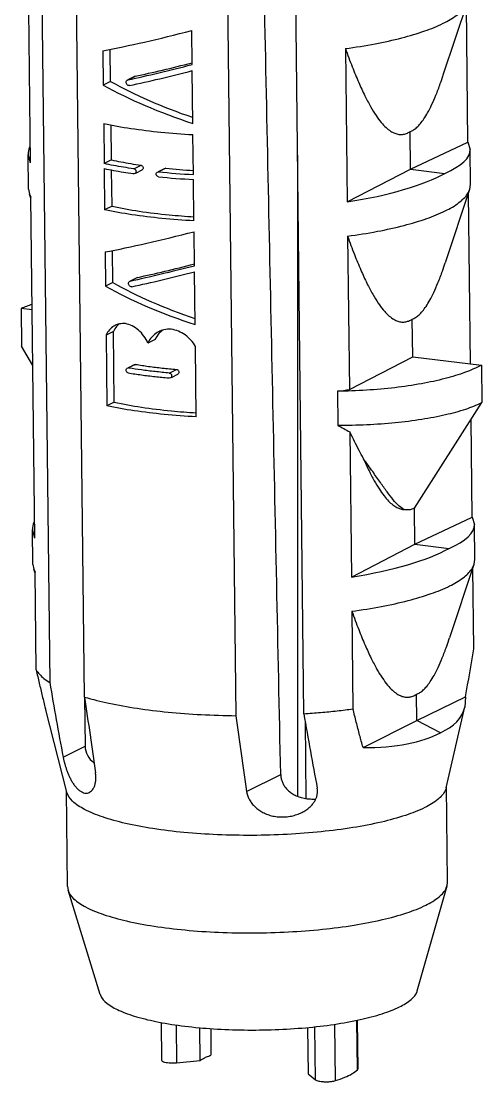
# Model space of a CAD drawing. Header units: millimetres. Extents: x -25 to 785, y -3301 to -3016.
# Drawn here: x 44.36 to 50.3, y -3229.36 to -3215.69 of the extents above; entities that cross this region are included whole.
import ezdxf

# ---------------------------------------------------------------- set-up
doc = ezdxf.new("R2010")
doc.units = ezdxf.units.MM

# ---------------------------------------------------------------- blocks, each defined once
blk = doc.blocks.new('*u2')
at = {"color": 7}
for p, q in [((-20.5085781498999, -66.74121412737077), (-20.38255217760002, -77.81348606907068)), ((-19.93289715579999, -78.00136634477076), (-20.05892321269994, -66.92908696757104)), ((-18.11113592709989, -67.16861289517101), (-17.9851103085, -78.24085377077063)), ((-17.1067305089, -78.21611405567091), (-17.23275407870005, -67.14405318747094)), ((-20.63145657449991, -71.11692939387103), (-20.65395248639993, -69.14050461597071)), ((-15.30932656010009, -69.98228519147096), (-14.99432606379992, -69.03725039747087)), ((-14.99131121019991, -70.84780145607101), (-15.01133820349992, -69.08828861537086)), ((-18.54660821359994, -69.84776642327097), (-18.55159324529996, -69.40979617557105)), ((-19.69797323509988, -69.6708222123707), (-19.69294134239999, -70.11290952827085)), ((-19.59727066760001, -70.06550507407064), (-19.60198586429988, -69.65124173087088)), ((-16.57041655409989, -69.64267070947108), (-16.54792064219987, -71.61909548737094)), ((-18.53796524070003, -70.60711264877091), (-18.54571487210001, -69.92625278077094)), ((-19.59727066760001, -70.06550507407064), (-19.69294134239999, -70.11290952827085)), ((-19.38062761800006, -70.04770056797088), (-19.37444885659988, -70.04540097617064)), ((-19.38044176490007, -70.04749674457071), (-19.28705800219996, -70.00122544657097)), ((-19.2810893599999, -69.99914170207103), (-19.37444885659988, -70.04540097617064)), ((-19.28702412000007, -70.0012086585707), (-19.2810893599999, -69.99914170207103)), ((-19.68729256050005, -70.60919492697076), (-19.68142731760008, -71.12449794737086)), ((-19.58575664279988, -71.0770934932707), (-19.59088743670009, -70.62631700217071)), ((-18.53046529790004, -71.26603560267085), (-18.53633054080001, -70.75073258227076)), ((-15.73127556989994, -71.19581918777067), (-15.7367788874999, -70.71231386277077)), ((-15.73127556989994, -71.19581918777067), (-14.99131121019991, -70.84780145607101)), ((-14.99131121019991, -70.84780145607101), (-14.96167311809995, -70.94129512157087)), ((-14.95654781119993, -71.39103031957075), (-14.96166766789997, -70.94121473397081)), ((-20.65617862170006, -71.45590422417081), (-20.66129847849993, -71.00608863867092)), ((-20.63145657449991, -71.11692939387103), (-20.66129222239988, -71.00607905157085)), ((-19.58575664279988, -71.0770934932707), (-19.68142731760008, -71.12449794737086)), ((-19.68069876980007, -71.1885060231707), (-19.67463482619996, -71.72126630317098)), ((-19.57896415129994, -71.67386184907082), (-19.58427161889995, -71.2075633287709)), ((-19.29902638380008, -71.19144770557068), (-19.20586658270008, -71.14528737967066)), ((-19.27152863969991, -71.2469430758706), (-19.19130312669995, -71.20719164047068)), ((-18.98253624509994, -71.22685177997073), (-18.90230840849995, -71.18709919317098)), ((-18.88749440600009, -71.18451024077103), (-18.98064605290006, -71.23066652617081)), ((-18.90230841180005, -71.18709919487083), (-18.88749440600009, -71.18451024077103)), ((-16.54792064219987, -71.61909548737094), (-15.73127556989994, -71.19581918777067)), ((-15.73127556989994, -71.19581918777067), (-15.28859664140009, -71.25025689857102)), ((-19.30866825730004, -71.25395022177099), (-19.29829783600007, -71.25545578127094)), ((-19.28439168890009, -71.25330290567081), (-19.29829783600007, -71.25545578127094)), ((-18.99546576140006, -71.23327204737097), (-18.98064605290006, -71.23066652617081)), ((-18.52367280649992, -71.86280395847098), (-18.52973675010003, -71.3300436784707)), ((-20.65617862170006, -71.45590422417081), (-20.64446865769992, -71.51940084317084)), ((-15.28180997229992, -72.39981181627081), (-14.96680947589994, -71.45477702227072)), ((-14.96680947589994, -71.45477702227072), (-14.95654781119993, -71.39103031957075)), ((-20.64446865769992, -71.51940084317084), (-20.62643589859999, -71.55803124077102)), ((-20.62629922909991, -71.57003862007105), (-20.64446865769992, -71.51940084317084)), ((-20.57642339890003, -75.95198264357077), (-20.62643589859999, -71.55803124077102)), ((-14.95879071080003, -73.7049570564709), (-14.98382161569998, -71.5058152401707)), ((-19.57896415129994, -71.67386184907082), (-19.67463482619996, -71.72126630317098)), ((-18.51709572250002, -72.44064724897089), (-18.52208075420003, -72.00267700127097)), ((-16.54289996629996, -72.06019733427092), (-16.52040405439993, -74.03662211217079)), ((-19.66846074399996, -72.26370303807062), (-19.66342885139989, -72.70579035397077)), ((-19.56775817650009, -72.65838589987061), (-19.57247337319995, -72.24412255667085)), ((-18.50845274959988, -73.19999347447083), (-18.51620238100008, -72.51913360647086)), ((-19.56775817650009, -72.65838589987061), (-19.66342885139989, -72.70579035397077)), ((-19.35111512689991, -72.6405813936708), (-19.34493636549996, -72.6382818019706)), ((-19.35092927379992, -72.64037757027063), (-19.25754551160003, -72.59410627267107)), ((-19.25157686889997, -72.59202252777095), (-19.34493636549996, -72.6382818019706)), ((-19.25751164360008, -72.59408949157068), (-19.25157686889997, -72.59202252777095)), ((-20.75029876729991, -72.99275590927073), (-20.74479544979999, -73.47626123417103)), ((-20.60990918149992, -73.01002008687101), (-20.75029093500007, -72.99275687237105)), ((-15.7037589821, -73.61334581257097), (-15.70926229959991, -73.12984048757107)), ((-19.56060325149997, -73.28699660747088), (-19.65627392629995, -73.33440106167063)), ((-19.65627392629995, -73.33440106167063), (-19.64587510379988, -74.24801108087104)), ((-19.55020442890009, -74.20060662677088), (-19.56060325149997, -73.28699660747088)), ((-19.02421136470002, -73.39217729967095), (-19.11716735810001, -73.43823663957073)), ((-20.60172391409992, -73.72915365007066), (-20.74479544979999, -73.47626123417103)), ((-18.49491308410006, -74.38954873617104), (-18.50523432580007, -73.4827547409709)), ((-16.52040405439993, -74.03662211217079), (-15.7037589821, -73.61334581257097)), ((-15.7037589821, -73.61334581257097), (-14.81840770100007, -73.72222042557087)), ((-19.38415048909997, -73.76120066927069), (-19.3706065842, -73.759226096171)), ((-19.37249677630007, -73.75541134997093), (-19.29053153180007, -73.71479788417082)), ((-19.27708767779995, -73.71288783507089), (-19.3706065842, -73.759226096171)), ((-19.3607068883, -73.76079754947068), (-19.3706065842, -73.759226096171)), ((-19.29052976039998, -73.71479700647069), (-19.27708767779995, -73.71288783507089)), ((-18.84213539140001, -73.82436485307062), (-18.74863512570005, -73.77803582847082)), ((-14.81840112500004, -73.72222123417077), (-14.81289780740008, -74.20572655917067)), ((-18.84855218999996, -73.88772113607092), (-18.84140684349995, -73.88837292887092)), ((-18.82622438099997, -73.885586511371), (-18.84140684349995, -73.88837292887092)), ((-18.81463764720002, -73.87986022347104), (-18.73270550519987, -73.83926315987082)), ((-16.67505974829987, -74.05971092807067), (-16.67007788959995, -74.49740240617075)), ((-19.55020442890009, -74.20060662677088), (-19.64587510379988, -74.24801108087104)), ((-15.6815428548, -75.56518953467094), (-14.81289780740008, -74.20572655917067)), ((-14.93627803449999, -75.6828547056707), (-14.95063727339993, -74.42129413167095)), ((-16.51418782249993, -74.58276200297087), (-16.4928874666, -76.45414873707068)), ((-15.67624239420002, -76.03087243737082), (-15.6815428548, -75.56518953467094)), ((-15.67624239420002, -76.03087243737082), (-14.93627803449999, -75.6828547056707)), ((-14.93627803449999, -75.6828547056707), (-14.90663994250008, -75.77634837117103)), ((-20.60114544599992, -76.290957473871), (-20.60626530280001, -75.84114188827107)), ((-20.57642339890003, -75.95198264357077), (-20.60625904669996, -75.841132301171)), ((-14.90151463550001, -76.2260835691709), (-14.9066344923001, -75.776267983671)), ((-16.4928874666, -76.45414873707068), (-15.67624239420002, -76.03087243737082)), ((-15.67624239420002, -76.03087243737082), (-15.23356346569994, -76.08531014817072)), ((-14.91177630030006, -76.28983027197091), (-14.90151463550001, -76.2260835691709)), ((-20.60114544599992, -76.290957473871), (-20.589435482, -76.354454092771)), ((-20.589435482, -76.354454092771), (-20.57140272299989, -76.39308449047076)), ((-20.57126605350004, -76.40509186977079), (-20.589435482, -76.354454092771)), ((-20.55709409730002, -77.65019833537099), (-20.57140272299989, -76.39308449047076)), ((-15.22677679660001, -77.23486506597101), (-14.91177630030006, -76.28983027197091)), ((-14.91694873289998, -77.38107039747092), (-14.92878844000006, -76.3408684898709)), ((-16.48786679070008, -76.89525058387062), (-16.47355816499999, -78.15236442877085)), ((-19.93435184610007, -78.00138290217092), (-19.92715996809989, -78.63324019297079)), ((-15.65037680170008, -78.30334746467088), (-15.65422912400004, -77.96489373727081)), ((-15.65037680170008, -78.30334746467088), (-15.02257528890004, -77.997236619271)), ((-15.02257528890004, -77.997236619271), (-15.03177034779992, -78.12981793057088)), ((-20.16301095220001, -79.22598969357068), (-20.43904289140005, -78.14717190427064)), ((-20.43878668370007, -78.14813503347068), (-20.43896768650006, -78.14735362957072)), ((-15.27273047449989, -79.17032791477095), (-15.03078958419997, -78.12634527777072)), ((-17.08998618040005, -78.31173664517064), (-17.08224164650005, -79.30751747087061)), ((-16.34349415509996, -78.65174687497074), (-15.65037680170008, -78.30334746467088)), ((-15.34678832109989, -78.4606568150707), (-15.65037680170008, -78.30334746467088)), ((-20.21025292350009, -78.7735116716708), (-19.92715996809989, -78.63324019297079)), ((-17.84473454470003, -79.21672858227066), (-17.40462181640009, -78.99865440547092)), ((-20.15384282299988, -80.4445507137707), (-20.16793152659989, -79.20675857387096)), ((-15.25416019639988, -80.38878191857066), (-15.26824889999989, -79.15098977857087)), ((-20.15384282299988, -80.4445507137707), (-20.14637438809996, -80.49135089897072)), ((-19.73221034330004, -81.8329724076707), (-20.14637438809996, -80.49135089897072)), ((-15.64408116139998, -81.78644081437096), (-15.26056146339988, -80.43573997047088)), ((-15.26056146339988, -80.43573997047088), (-15.25416019639988, -80.38878191857066)), ((-18.94815237140006, -82.19453231327088), (-18.94263203209994, -82.6795331187709)), ((-18.75359605590006, -82.22502171097085), (-18.7480327147, -82.71380054117071)), ((-18.44288177999988, -82.68635756267076), (-18.44772852660003, -82.26053662997083)), ((-18.30781934650008, -82.27351456457063), (-18.30390412230008, -82.61749466387073)), ((-17.05807272409993, -82.25956240437108), (-17.05126704839995, -82.85748908817095)), ((-16.9562102502, -82.93414695227102), (-16.96401426810007, -82.24850884897069)), ((-16.7002353373, -82.94523912267096), (-16.70851167789988, -82.21810413287085)), ((-16.41708731499989, -82.80494035847096), (-16.42435698770009, -82.16624826097086)), ((-16.41971044959996, -82.16540030637088), (-16.41253913869991, -82.79545063327078)), ((-18.74803271459996, -82.71380054117071), (-18.44288177999988, -82.68635756267076)), ((-16.41708731499989, -82.80494035847096), (-16.4125781324999, -82.795380985071)), ((-17.05126704839995, -82.85748908817095), (-16.9562102502, -82.93414695227102))]:
    blk.add_line(p, q, dxfattribs=at)
for centre, radius, start, end in [((-17.99399828979995, -62.33610863267086), 8.8934125114, 264.2339175623962, 266.5376986989949), ((-18.02041856260007, -61.88799378107069), 9.391883979500001, 264.1318207793971, 266.8869021221054), ((-18.00606597539991, -61.77846440607073), 9.5659279588, 264.1569161459926, 266.8618679773968), ((-19.32973729159994, -73.38437554407074), 0.2496765434, 138.8591607791124, 139.8315410878966), ((-19.33506944560008, -73.3794760159708), 0.2424375355, 128.260315517305, 138.9021068449975), ((-18.75357317060002, -73.50948554657089), 0.294459404, 125.6486703881969, 136.2725678464066), ((-18.75470211180004, -73.50838858427096), 0.2928853388, 136.274983500893, 138.5332246129023), ((-17.78182669879993, -66.1164833214707), 8.0199628087, 277.932061283, 279.0493643686067), ((-12.48628492180001, -67.04204070787091), 8.5490675026, 240.6997714424964, 241.8909426343926), ((-45.63736625189995, -72.43300734717059), 31.1163238927, 349.6989513767118, 350.8500924795958), ((45.58975998310007, -66.47055297527095), 66.9402958991, 189.7557501822884, 190.5905949049969), ((375.6542801415001, -21.59574668787081), 399.5882990228, 188.1149376692967, 188.2563005207917), ((363.6326960453, -23.84468528487059), 385.4751526193, 188.112347946609, 188.2588918518022), ((50.5946887442999, -66.56402326597072), 68.6968269967, 189.7655022013963, 190.5791720238114)]:
    blk.add_arc(centre, radius, start, end, dxfattribs=at)
for centre, major_axis, ratio, start_param, end_param in [((-17.83507127150006, -68.90126183687107), (2.839701381400001, 0.8211703398000002), 0.1020260979, -2.3154469462, -1.8552579289), ((-17.83007633569991, -69.34010223117093), (2.8396686264, 0.8244742085000001), 0.1013835583, -2.1749691267, -1.8551976033), ((-17.83007633569991, -69.34010223117093), (2.640393635, 0.7666163693000002), 0.1013835583, 4.101427778500001, 4.4077301308), ((-17.82918299419998, -69.4185885886709), (2.8396686264, 0.8244742085000001), 0.1013835583, -2.1666381335, -1.8551976033), ((-17.82574132280001, -69.72096373137083), (2.844839353, -0.7552377512), 0.3574853725999999, -2.1882566754, -1.728067658), ((-17.82574132280001, -69.72096373137083), (2.6452015036, -0.7022386108), 0.3574853726, -2.2059730833, -1.7485960938), ((-17.81186653400005, -70.93996194687088), (2.8493816838, 0.0689658034), 0.2768437583, 3.0212852172, 3.137982122), ((-17.81186653400005, -70.93996194687088), (2.8502091614, -0.0032125405), 0.2320759794, -0.4834113641, 0.0028411961), ((-17.81186653400005, -70.93996194687088), (2.8493816838, 0.0689658034), 0.2768437583, -1.1179120488, -0.4898630918), ((-17.80555878039991, -71.494142662571), (2.839701381400001, 0.8211703398000002), 0.1020260979, -2.3154469462, -1.8552579289), ((-17.80056384459999, -71.93298305687085), (2.8396686264, 0.8244742085000001), 0.1013835583, -2.1749691267, -1.8551976033), ((-17.80056384459999, -71.93298305687085), (2.640393635, 0.7666163693000002), 0.1013835583, 4.101427778500001, 4.4077301308), ((-17.79967050310006, -72.01146941447087), (2.8396686264, 0.8244742085000001), 0.1013835583, -2.1666381335, -1.8551976033), ((-17.79622883179991, -72.31384455707075), (2.844839353, -0.7552377512), 0.3574853725999999, -2.1882566754, -1.728067658), ((-17.79622883179991, -72.31384455707075), (2.6452015036, -0.7022386108), 0.3574853726, -2.2059730833, -1.7485960938), ((-17.7568333582999, -75.77501519657062), (2.8493816838, 0.0689658034), 0.2768437583, 3.0212852172, 3.137982122), ((-17.7568333582999, -75.77501519657062), (2.8502091614, -0.0032125405), 0.2320759794, -0.4834113641, 0.0028411961), ((-17.7568333582999, -75.77501519657062), (2.8493816838, 0.0689658034), 0.2768437583, -1.1179120488, -0.4898630918), ((-17.97355500210006, -77.10813053727088), (2.928706603000001, -1.0662995869), 0.351173324, -0.3470270357, 0.0424048634), ((-17.95561415470002, -77.09924091587072), (2.921836401399999, -1.026746983), 0.3985616962, -0.8535664501000001, -0.346777538), ((-19.42085832389989, -78.58770723357065), (0.5026832578, 0.0856885868), 0.7067856711, 3.0298422537, 3.7110955418)]:
    blk.add_ellipse(centre, major_axis=major_axis, ratio=ratio, start_param=start_param, end_param=end_param, dxfattribs=at)
for points, start_tangent, end_tangent in [([(-17.40462181640009, -78.99865440547092), (-17.50858473419999, -74.06471714747067), (-17.61148217749997, -69.14802886367079), (-17.65575791969991, -67.02567216007083)], (-0.02127095578895143, 0.9997737476248437), (-0.02081848051719093, 0.9997832719489538)), ([(-15.31060991160007, -69.31623559867103), (-15.13452049879993, -69.20978726427074), (-15.02484136599992, -69.09832384697074), (-14.9945122821, -69.03718751247061)], (0.8960355966555403, 0.443982217578756), (0.3199441584845817, 0.9474364017978161)), ([(-16.57041655409989, -69.64267070947108), (-16.18652575030001, -69.58030030207101), (-15.84316354299995, -69.50379936177069), (-15.54877741080008, -69.41504998287064), (-15.31060991160007, -69.31623559867103)], (0.9908069730007082, 0.1352831927963485), (0.8960355966563583, 0.4439822175771055)), ([(-16.57041655409989, -69.64267070947108), (-16.48233585639991, -69.87825983647099), (-16.39922879889991, -70.07984701837086), (-16.3206984072001, -70.24992167587106), (-16.24639461330003, -70.3908640290706), (-16.17611993190008, -70.50480532857091), (-16.10972073280004, -70.59392481687064), (-16.04727860420007, -70.660287949971), (-15.98909579740007, -70.70612605157066), (-15.93467977680007, -70.73444841647097), (-15.88292895159998, -70.74790710467096), (-15.83325305940002, -70.74815074147091), (-15.78496219370004, -70.73625784477099), (-15.7367788874999, -70.71231386277077)], (0.3369742053861136, -0.9415138792946164), (0.8488001691946778, 0.5287137909824996)), ([(-15.7367788874999, -70.71231386277077), (-15.69304434729997, -70.69069943067097), (-15.64950328090003, -70.6570343717708), (-15.60499707079998, -70.61003762407063), (-15.55892547970006, -70.54799441047089), (-15.51074670529988, -70.4686351739706), (-15.45961034369998, -70.368424107171), (-15.40519146559996, -70.24407865237072), (-15.34781512059999, -70.09378175937081), (-15.31042070309991, -69.98557740327078)], (0.9423073372502767, 0.3347489838136829), (0.3162463647021638, 0.9486770982861694)), ([(-19.36362869789991, -70.11991153437066), (-19.37822120379997, -70.11363913587093), (-19.38990756630005, -70.10081278557072), (-19.39601768509988, -70.084098750071), (-19.39532624479989, -70.06692890807062)], (-0.9886273062278248, 0.1503863337564777), (0.2511565998451817, 0.9679464666778879)), ([(-19.39532624479989, -70.06692890807062), (-19.38778794099994, -70.05291693667095), (-19.3806598660999, -70.04763756557077)], (0.2511566015254256, 0.9679464662419089), (0.8901657870296399, 0.4556367759541604)), ([(-19.35363728549987, -70.11957268607102), (-19.35703271679995, -70.12010208067068), (-19.36036052090003, -70.12020964037083), (-19.36362869789991, -70.11991153437066)], (-0.9772025300188715, -0.212309244557831), (-0.988627305881479, 0.150386336033327)), ([(-19.68729256050005, -70.60919492697076), (-19.33617641859996, -70.67155506657082), (-18.94947790759988, -70.71910867787074), (-18.53633054080001, -70.75073258227076)], (0.9787146341838543, -0.2052258873396935), (0.9984772671258024, -0.05516472634745306)), ([(-19.58575664279988, -71.0770934932707), (-19.46485652420006, -71.10179769977094), (-19.33807489459991, -71.12455621057097), (-19.20586658270008, -71.14528737967066)], (0.977113433097894, -0.2127189198441159), (0.9894921781840302, -0.1445864077727348)), ([(-17.18859252819993, -71.01658910937067), (-17.18865591910003, -71.90888029727103), (-17.18934968970007, -76.74894582157094), (-17.18996018689995, -79.27826576357074)], (-5.593502528080777e-05, -0.9999999984356366), (-0.0003140048277225814, -0.9999999507004829)), ([(-19.29902638380008, -71.19144770557068), (-19.43158603789993, -71.17099691977091), (-19.55918443840005, -71.1486573246707), (-19.68142731760008, -71.12449794737086)], (-0.9897298350684738, 0.1429505284192123), (-0.9787146341657164, 0.2052258874261926)), ([(-19.68069876980007, -71.1885060231707), (-19.5584558905, -71.21266540037095), (-19.43085749009992, -71.23500499557076), (-19.30866825730004, -71.25395022177099)], (0.9787146341732446, -0.2052258873902901), (0.9895200618266535, -0.144395454369505)), ([(-19.29902638380008, -71.19144770557068), (-19.28442278760008, -71.1980686423708), (-19.27412528450009, -71.21123456337091), (-19.27025822299993, -71.22737530097083), (-19.27366261849988, -71.24252420347102), (-19.28374487449992, -71.25297736277071), (-19.2843891819, -71.25330800047095)], (0.9897298350177932, -0.1429505287701017), (-0.8972515806155017, -0.4415196497133326)), ([(-19.20586658270008, -71.14528737967066), (-19.19162675119992, -71.15166191547087), (-19.18107328389988, -71.16498804577077), (-19.17715913999996, -71.18167379967099), (-19.18086377750001, -71.19697283917094), (-19.19130475139991, -71.20719210607103)], (0.9894921781791666, -0.1445864078060192), (-0.8971302420930614, -0.4417661470982646)), ([(-18.97991750510005, -71.29467460197066), (-18.99547122209992, -71.28852525877073), (-19.00637528640004, -71.27566033007088), (-19.01045131639989, -71.25962259727066), (-19.0068446061, -71.24437275957098), (-18.99615271890002, -71.2336174863708), (-18.99546902780003, -71.23326545097098)], (-0.9947070415704338, 0.1027516493794407), (0.8961528252734527, 0.4437455506868873)), ([(-15.2830933237999, -71.73376222347088), (-15.10700391099999, -71.62731388917064), (-14.99732477819998, -71.51585047177105), (-14.96699569430007, -71.45471413737096)], (0.8960355966555403, 0.443982217578756), (0.3199441584845817, 0.9474364017978161)), ([(-18.52367280649992, -71.86280395847098), (-18.93682017330002, -71.83118005407096), (-19.32351868420005, -71.78362644277104), (-19.67463482619996, -71.72126630317098)], (-0.9984772671258024, 0.05516472634745306), (-0.9787146341838543, 0.2052258873396935)), ([(-19.57896415129994, -71.67386184907082), (-19.23050215219996, -71.73738551987071), (-18.84331344309999, -71.78499941257087), (-18.52439549159999, -71.81004805347084)], (0.9771134330879688, -0.2127189198897069), (0.9981664441315641, -0.06052891713676383)), ([(-16.54289996629996, -72.06019733427092), (-16.15900916250007, -71.99782692687086), (-15.81564695509996, -71.92132598657099), (-15.52126082299992, -71.83257660767094), (-15.2830933237999, -71.73376222347088)], (0.9908069730007082, 0.1352831927963485), (0.8960355966563583, 0.4439822175771055)), ([(-16.54289996629996, -72.06019733427092), (-16.45481926849993, -72.29578646127084), (-16.37171221109998, -72.4973736431707), (-16.29318181939993, -72.66744830067091), (-16.21887802550009, -72.8083906538709), (-16.14860334409991, -72.9223319534708), (-16.08220414499988, -73.01145144167094), (-16.01976201630009, -73.07781457477085), (-15.9615792095999, -73.12365267647101), (-15.9071631889999, -73.15197504137086), (-15.85541236380004, -73.1654337294708), (-15.80573647150004, -73.16567736627076), (-15.75744560589987, -73.15378446957084), (-15.70926229959991, -73.12984048757107)], (0.3369742053861136, -0.9415138792946164), (0.8488001691946778, 0.5287137909824996)), ([(-15.70926229959991, -73.12984048757107), (-15.66552775950004, -73.10822605547082), (-15.62198669309987, -73.07456099657065), (-15.57748048300004, -73.02756424887093), (-15.53140889180008, -72.96552103537078), (-15.4832301173999, -72.8861617987709), (-15.43209375590004, -72.78595073197084), (-15.37767487780002, -72.66160527717102), (-15.32029853280005, -72.51130838417066), (-15.28290411529997, -72.40310402807063)], (0.9423073372502767, 0.3347489838136829), (0.3162463647021638, 0.9486770982861694)), ([(-19.33411620679999, -72.71279236007103), (-19.34870871270004, -72.70651996157085), (-19.3603950751999, -72.69369361127065), (-19.36650519399996, -72.67697957577093), (-19.36581375369997, -72.659809733771)], (-0.9886273062278248, 0.1503863337564777), (0.2511565998451817, 0.9679464666778879)), ([(-19.36581375369997, -72.659809733771), (-19.35827544990002, -72.64579776237088), (-19.35114737499998, -72.64051839137073)], (0.2511566015254256, 0.9679464662419089), (0.8901657870296399, 0.4556367759541604)), ([(-19.32412479439995, -72.71245351177095), (-19.32752022570003, -72.71298290637105), (-19.33084802979988, -72.71309046607075), (-19.33411620679999, -72.71279236007103)], (-0.9772025300188715, -0.212309244557831), (-0.988627305881479, 0.150386336033327)), ([(-20.61187265789999, -72.93987411587068), (-20.75029093500007, -72.99275687237105)], (-0.9489848752937773, -0.3153215921304062), (-0.9150648916445768, -0.4033066377825921)), ([(-19.54009417039993, -73.21088313067094), (-19.5542901317001, -73.21854471057077), (-19.61278891720008, -73.26707977637079), (-19.65627392629995, -73.33440106167063)], (-0.8962230408240734, -0.4436037207869781), (-0.4218296889334733, -0.906675087081524)), ([(-19.52052793040002, -73.22332490477083), (-19.56060325149997, -73.28699660747088)], (-0.6450512000598329, -0.7641393520172677), (-0.418735878356056, -0.9081080685564811)), ([(-19.40521493379993, -73.18741857277064), (-19.48379156650003, -73.19145844027071), (-19.54009417039993, -73.21088313067094)], (-0.9954975654856187, 0.09478711469501792), (-0.8962230408577329, -0.4436037207189756)), ([(-19.11716735810001, -73.43823663957073), (-19.16910424809998, -73.34728041847075), (-19.23813286020004, -73.27243450167089), (-19.31886228970006, -73.21794699437078), (-19.40521493379993, -73.18741857277064)], (-0.393557383258156, 0.9193000522587788), (-0.9801329505042866, 0.1983416228020776)), ([(-18.81575360819988, -73.26003234577092), (-18.91125264309994, -73.26817789617098), (-18.97768315660005, -73.29195196437104)], (-0.9985892858610943, 0.0530983819285487), (-0.8960690793394293, -0.4439146371227107)), ([(-18.50523432580007, -73.4827547409709), (-18.56197621649994, -73.40052381257101), (-18.63630962839989, -73.3335478943709), (-18.72288588519996, -73.28572659927067), (-18.81575360819988, -73.26003234577092)], (-0.4647069382590588, 0.8854645456108852), (-0.9892431067375437, 0.1462808113603864)), ([(-18.97768315660005, -73.29195196437104), (-18.99659703539987, -73.30220028617077), (-19.0666594329, -73.35996588947091), (-19.11716735810001, -73.43823663957073)], (-0.8960690794244972, -0.4439146369509958), (-0.4127079220994626, -0.9108634206270139)), ([(-18.97417276300007, -73.31444412077099), (-19.02421136470002, -73.39217729967095)], (-0.6621743468100693, -0.749349807784494), (-0.4127008748678932, -0.9108666136615591)), ([(-19.36987803629995, -73.82323417197085), (-19.38413964820006, -73.81638992577064), (-19.39410884359995, -73.80302571807078), (-19.39781477039992, -73.78685168087077), (-19.39453804649997, -73.77181461837063), (-19.38479930990002, -73.76152711437089), (-19.38415318440002, -73.7611951816707)], (-0.9875171198876549, 0.1575117072753369), (0.8975773915742875, 0.4408569225210129)), ([(-18.84213539140001, -73.82436485307062), (-19.02463765469997, -73.80587882237069), (-19.2010842540999, -73.78413021567076), (-19.3607068883, -73.76079754947068)], (-0.9959010766814289, 0.09044913191828068), (-0.987750874002133, 0.1560391326175016)), ([(-19.27708767779995, -73.71288783507089), (-19.10808797119989, -73.73803574067097), (-18.93160198679993, -73.75979305397095), (-18.74863512570005, -73.77803582847082)], (0.9870569900797731, -0.1603698797613151), (0.9961065420529445, -0.0881575684744415)), ([(-18.74863512570005, -73.77803582847082), (-18.73295885309994, -73.78374414817063), (-18.72138760670009, -73.79659858387095), (-18.71713947159992, -73.81307411237094), (-18.7212224509999, -73.8285219252707), (-18.73254952249999, -73.83918525517083), (-18.73270512160002, -73.83926288507064)], (0.9961065420625956, -0.08815756836538996), (-0.8962998861053806, -0.4434484346206243)), ([(-14.81840770100007, -73.72222042557087), (-15.0240619914, -73.81424607937106), (-15.28481469910002, -73.89514784807079), (-15.59143858519997, -73.96217222817086), (-15.93331905600007, -74.013031101671), (-16.29872248640004, -74.04594913717074), (-16.67508158309988, -74.05971404347065)], (-0.8760977615654387, -0.4821335003710362), (-0.9999459964090356, -0.01039251006934018)), ([(-19.36987803629995, -73.82323417197085), (-19.20035570629989, -73.84813829137101), (-19.02390910689996, -73.86988689817099), (-18.84855218999996, -73.88772113607092)], (0.9875171199547875, -0.1575117068544486), (0.995829354713775, -0.09123538946235056)), ([(-18.84213539140001, -73.82436485307062), (-18.82616018880003, -73.8303577907709), (-18.81494326090001, -73.84310242177071), (-18.81077629149991, -73.85904971867103), (-18.81450303320003, -73.87431170447098), (-18.82549534159989, -73.88522030877084), (-18.82622068360001, -73.88559397417066)], (0.9959010767370599, -0.09044913130575044), (-0.8960549849314423, -0.443943086419321)), ([(-19.55020442890009, -74.20060662677088), (-19.20174242979988, -74.26413029757077), (-18.81455372069991, -74.31174419027093), (-18.49563576919991, -74.3367928311709)], (0.9771134330879688, -0.2127189198897069), (0.9981664441315641, -0.06052891713676383)), ([(-16.67007787839998, -74.49740339657092), (-16.29427880089997, -74.48853563357079), (-15.9287164320001, -74.46194292987093), (-15.58633625950006, -74.41856700037079), (-15.27926283119996, -74.35994389637062), (-15.01837039349994, -74.28814961017088), (-14.81289780740008, -74.20572655917067)], (0.9999999173859696, -0.0004064825388538512), (0.8960355966642214, 0.4439822175612362)), ([(-18.49491308410006, -74.38954873617104), (-18.90806045099998, -74.35792483177102), (-19.29475896190002, -74.31037122047064), (-19.64587510379988, -74.24801108087104)], (-0.9984772671258024, 0.05516472634745306), (-0.9787146341838543, 0.2052258873396935)), ([(-16.33798966790005, -74.92908764587082), (-16.39476382620001, -74.82104320057078), (-16.45349574030001, -74.70552574147086), (-16.51418782249993, -74.58276200297087)], (-0.4719414531960729, 0.8816298910286442), (-0.43874228505473, 0.8986129351978828)), ([(-16.33798966790005, -74.92908764587082), (-16.26633173339997, -75.08362023737072), (-16.19827671460007, -75.21366439537087), (-16.13362765879992, -75.32096727967064), (-16.07224518220005, -75.40722977627092), (-16.01421937200007, -75.4739735269709), (-15.95949956410004, -75.52308263617078), (-15.90794035949989, -75.55656160087074), (-15.85898889769987, -75.57647046807097), (-15.81227447230003, -75.5843880678708)], (0.4022460732062896, -0.9155315923495598), (0.9986561185916288, -0.05182621729880496)), ([(-15.81227447230003, -75.5843880678708), (-15.88148204589993, -75.53680515857104), (-15.95412737130005, -75.45947533497065), (-16.03316034969998, -75.35731384267092), (-16.11979810470007, -75.23616289127085), (-16.21909492989994, -75.09499176107101), (-16.33798966790005, -74.92908764587082)], (-0.910893530734886, 0.4126414613987955), (-0.5889442578821779, 0.808173657766455)), ([(-15.6815428548, -75.56518953467094), (-15.72403389400006, -75.58276540047063), (-15.76734620019988, -75.58930538197092), (-15.81227447230003, -75.5843880678708)], (-0.8779166977795959, -0.4788133997287148), (-0.9729814456106357, 0.2308833179279906)), ([(-15.22806014809998, -76.56881547317107), (-15.05197073530007, -76.46236713877079), (-14.94229160250006, -76.35090372137074), (-14.91196251869997, -76.28976738697065)], (0.8960355966555403, 0.443982217578756), (0.3199441584845817, 0.9474364017978161)), ([(-16.48786679070008, -76.89525058387062), (-16.10397598679992, -76.83288017647101), (-15.76061377950009, -76.75637923617069), (-15.46622764740005, -76.66762985727064), (-15.22806014809998, -76.56881547317107)], (0.9908069730007082, 0.1352831927963485), (0.8960355966563583, 0.4439822175771055)), ([(-16.48786679070008, -76.89525058387062), (-16.39978609290006, -77.13083971097103), (-16.31667903540006, -77.3324268928709), (-16.23814864370001, -77.50250155027106), (-16.16384484979994, -77.64344390347105), (-16.09357016839999, -77.75738520307095), (-16.02717096929996, -77.84650469137068), (-15.96472884069999, -77.912867824371), (-15.90654603389999, -77.9587059260707), (-15.85213001329998, -77.98702829097101), (-15.8003791880999, -78.000486979171), (-15.75070329589994, -78.0007306158709), (-15.70241243019996, -77.98883771917099), (-15.65422912400004, -77.96489373727081)], (0.3369742053861136, -0.9415138792946164), (0.8488001691946778, 0.5287137909824996)), ([(-15.65422912400004, -77.96489373727081), (-15.61049458379989, -77.94327930507097), (-15.56695351739995, -77.90961424627085), (-15.5224473072999, -77.86261749857067), (-15.47637571619998, -77.80057428497093), (-15.42819694180002, -77.7212150483706), (-15.3770605801999, -77.62100398167104), (-15.32264170209987, -77.49665852677072), (-15.26526535709991, -77.34636163377081), (-15.22787093960005, -77.23815727777082)], (0.9423073372502767, 0.3347489838136829), (0.3162463647021638, 0.9486770982861694)), ([(-20.55709409730002, -77.65019833537099), (-20.51821677680005, -77.82089184797087), (-20.47882142999993, -77.98693909217081), (-20.43878668370007, -78.14813503347068)], (0.2181000117361773, -0.9759264239073966), (0.2467190543065161, -0.9690870488465412)), ([(-20.55709409730002, -77.65019833537099), (-20.5160279278, -77.70592046057072), (-20.45772676270008, -77.76046245897078), (-20.38255217760002, -77.81348606907068)], (0.4989487316900575, -0.8666315036651293), (0.8480502828319579, -0.5299157648047813)), ([(-19.93289724040005, -78.00135890927095), (-19.61865914190003, -78.080436480971), (-19.25724810559996, -78.14535437967106), (-18.85772475980002, -78.19448510397069), (-18.43010521430006, -78.22659693917103), (-17.98510995490005, -78.24088483687092)], (0.9586031726408226, -0.2847454256049594), (0.9999328079913906, -0.01159221732254216)), ([(-17.10672810649999, -78.21632512917085), (-16.88998101950006, -78.19920010497071), (-16.67848715419996, -78.17783570527081), (-16.47355816499999, -78.15236442877085)], (0.997666835130259, 0.0682706824425603), (0.9908069729995425, 0.1352831928048862)), ([(-16.34349415509996, -78.65174687497074), (-16.38752999729991, -78.49000784897089), (-16.43083958610009, -78.32347813197066), (-16.47355816499999, -78.15236442877085)], (-0.268827987917324, 0.9631882022285797), (-0.2379168786574969, 0.9712855187069732)), ([(-20.21025292350009, -78.7735116716708), (-20.2016790696, -78.81421923897096), (-20.19135826249999, -78.8549535054708), (-20.17930524870008, -78.89601077877069), (-20.16544412069993, -78.93747098297081), (-20.14945366289999, -78.97968626127067), (-20.13110770069989, -79.02229327697069), (-20.10996897440009, -79.06502510377095), (-20.08571733920007, -79.10691787407086), (-20.05824483340007, -79.14637168747095), (-20.02782857750003, -79.18125312747088), (-19.99535226819989, -79.20919624867065), (-19.96187394949993, -79.22848415097087), (-19.92884598310002, -79.23805001667097), (-19.89743418700004, -79.23777635657098), (-19.87054941950009, -79.22903606317095)], (0.1842777600504237, -0.9828742071856391), (0.8963426330847255, 0.4433620237624568)), ([(-19.87054941950009, -79.22903606317095), (-19.86876766799992, -79.22813215217093), (-19.84362589169996, -79.2099331866707), (-19.82265701829988, -79.18416585177101), (-19.8062981567, -79.15178191227096), (-19.79491838810009, -79.1137702988708), (-19.78878367020002, -79.07119008297059), (-19.7880131247, -79.02525897237092), (-19.7925228176, -78.97720314387107)], (0.8963426330626376, 0.4433620238071115), (-0.1436995091398761, 0.9896213675305111)), ([(-17.40462181640009, -78.99865440547092), (-17.39986864239995, -79.0441717399708), (-17.38751823059988, -79.08872522527099), (-17.36741342899995, -79.13178284617106), (-17.33933081860005, -79.17264507887103), (-17.30299229439993, -79.21049856137097), (-17.25800374410005, -79.24444464747103), (-17.20379031459993, -79.27344088337077), (-17.13988724349997, -79.29609964947076), (-17.06552937109996, -79.31084545267095), (-16.98050740079998, -79.31568168217063), (-16.95265521390002, -79.31487176767087)], (0.02127095582375406, -0.9997737476241032), (0.9988125388017285, 0.0487187061860815)), ([(-15.54918338559992, -79.42629725427105), (-15.79535442499991, -79.52543181707097), (-16.1070094147999, -79.61210679747091), (-16.47353531809995, -79.68337058317093), (-16.8824505348, -79.73679637127088), (-17.31982994779992, -79.77056481067075), (-17.77077912560003, -79.78352595767092), (-18.21994153490004, -79.77523843607105), (-18.65202148849994, -79.74598446727077), (-19.05230502180007, -79.69676026017078), (-19.40716095929997, -79.629242086271), (-19.70450510749993, -79.54572919577095), (-19.93421176809989, -79.44906552007069), (-20.08845855620007, -79.34254282477059), (-20.16199278260001, -79.22978861237107), (-20.16290300790001, -79.22596542017072)], (-0.8960355966498427, -0.443982217590255), (-0.2193911366824019, 0.9756369863556854)), ([(-17.8447355321, -79.21672907147104), (-17.83333567530008, -79.26561248397093), (-17.81319272819997, -79.3141149126709), (-17.78439959139996, -79.36093456907065), (-17.74715646710001, -79.40493034687097), (-17.70189545139988, -79.44487636287067), (-17.6489807170999, -79.47974686507087), (-17.58896277479994, -79.50842956177075), (-17.52268975929996, -79.52977803317071), (-17.45145358579998, -79.54270552697062), (-17.37730904709997, -79.54635790097063), (-17.30270774809992, -79.54041503377084), (-17.23096564460002, -79.52536813137067), (-17.16479369319995, -79.50248487747103), (-17.13415299679991, -79.48848653037066)], (0.1436995971448561, -0.9896213547516072), (0.8956691086964073, 0.4447210898158346)), ([(-17.13415299679991, -79.48848653037066), (-17.1065764077, -79.47371221847106), (-17.05725176750002, -79.44094646087069), (-17.0169667519001, -79.40583397597084), (-16.98504451360009, -79.36927182347063), (-16.96097046549994, -79.33203261727067), (-16.9440343274, -79.29418393527067), (-16.93392011919991, -79.2557634829709), (-16.93059361220003, -79.21655090877084), (-16.93442885240006, -79.17635073177098)], (0.895669108643348, 0.4447210899226958), (-0.1842781731690155, 0.9828741297305015)), ([(-15.2737927485, -79.17010580567103), (-15.28430994349992, -79.20446235007103), (-15.37687935600002, -79.31807901787079), (-15.54918338559992, -79.42629725427105)], (-0.2046624930592573, -0.9788326026112788), (-0.8960355966371824, -0.4439822176158061)), ([(-20.1464864738, -80.49138264397106), (-20.07414993060002, -80.59965666967082), (-19.91990314240002, -80.70617936497092), (-19.69019648180006, -80.80284304067072), (-19.39285233359988, -80.88635593117078), (-19.03799639620001, -80.95387410517105), (-18.63771286280007, -81.003098312171), (-18.20563290919995, -81.03235228097083), (-17.75647049989993, -81.0406398025707), (-17.30552132210005, -81.02767865557098), (-16.86814190919995, -80.99391021617066), (-16.45922669240008, -80.9404844280707), (-16.09270078910004, -80.86922064237069), (-15.78104579930005, -80.78254566197074), (-15.53487475990005, -80.68341109917083)], (0.2725019054069152, -0.9621552429569776), (0.8960355966515913, 0.4439822175867261)), ([(-15.53487475990005, -80.68341109917083), (-15.36257073039997, -80.57519286277102), (-15.27000131780005, -80.4615761949708), (-15.26140755910001, -80.43552479107075)], (0.8960355966022381, 0.4439822176863295), (0.2464744039140587, 0.9691493013025442)), ([(-19.73157397189993, -81.83291100917086), (-19.72695334759987, -81.84740001097089), (-19.64610197089996, -81.94617125247078), (-19.48950463889992, -82.03886822607092), (-19.26325605279999, -82.12128856947083), (-18.97686902429996, -82.19003205607078), (-18.64190833530006, -82.24252456777094), (-18.27097670860007, -82.27693207687071), (-17.87769459709989, -82.29202102727095), (-17.47660837779995, -82.28717912627098), (-17.08322704610009, -82.26251848827087), (-16.71433833629999, -82.2191674495707), (-16.37991361779996, -82.15813771497096), (-16.09564083619989, -82.08190582527095), (-15.87360861349998, -81.99367584047059)], (0.2563164549189568, -0.9665929210054139), (0.8960355966525607, 0.4439822175847696)), ([(-15.87360861349998, -81.99367584047059), (-15.72261028770004, -81.89729122397102), (-15.64709775050005, -81.79588103877086), (-15.64448055499997, -81.7863902572708)], (0.8960355966501684, 0.4439822175895978), (0.233121651325626, 0.9724475799153461)), ([(-18.94226151199996, -82.67962331777062), (-18.94204275390007, -82.68279590857082), (-18.92958084719999, -82.69485870947074), (-18.90220057969987, -82.70506593037089), (-18.86235872669999, -82.71237040777078)], (-0.06186958112253226, -0.9980842424022747), (0.992523469065666, -0.1220539362489219)), ([(-18.44288177999988, -82.68635756267076), (-18.40776689619997, -82.66210034537062), (-18.36119609349998, -82.6390246904707), (-18.30390412230008, -82.61749466387073)], (0.7630683752386312, 0.6463177660490816), (0.94934917781847, 0.3142230713607695)), ([(-18.86235872669999, -82.71237040777078), (-18.82561351460004, -82.71541995797088), (-18.78661398489999, -82.71590781307077), (-18.74803271459996, -82.71380054117071)], (0.9925234691421702, -0.1220539356268023), (0.9959804408632551, 0.08957098535706924)), ([(-16.7002353373, -82.94523912267096), (-16.57778318639998, -82.90216945217071), (-16.48260892389999, -82.85501096847065), (-16.41708731499989, -82.80494035847096)], (0.9575910081106858, 0.2881309792187585), (0.6999046437429758, 0.7142362982004054)), ([(-16.9562102502, -82.93414695227102), (-16.93978606149994, -82.9430184296707), (-16.9147178492999, -82.95040919947087), (-16.88272349890008, -82.95581278347072)], (0.7784164176302294, -0.6277482622546403), (0.9925234690816823, -0.1220539361186813)), ([(-16.88272349890008, -82.95581278347072), (-16.83510441160001, -82.95926367097081), (-16.7856044522, -82.95851066907062), (-16.73908971719993, -82.95370042347076), (-16.7002353373, -82.94523912267096)], (0.9925234690935862, -0.1220539360218806), (0.9575910080692325, 0.2881309793565267))]:
    blk.add_spline(points, degree=3, dxfattribs=dict(at, start_tangent=start_tangent, end_tangent=end_tangent))
blk = doc.blocks.new('u5')
at = {"zscale": 0.8}
blk.add_blockref('*u2', (-89.83225365988244, 125.6361601080016), dxfattribs=at)

msp = doc.modelspace()

# ---------------------------------------------------------------- block references
msp.add_blockref('u5', (154.9468168328083, -3272.039848493375))

doc.saveas('drawing.dxf')
